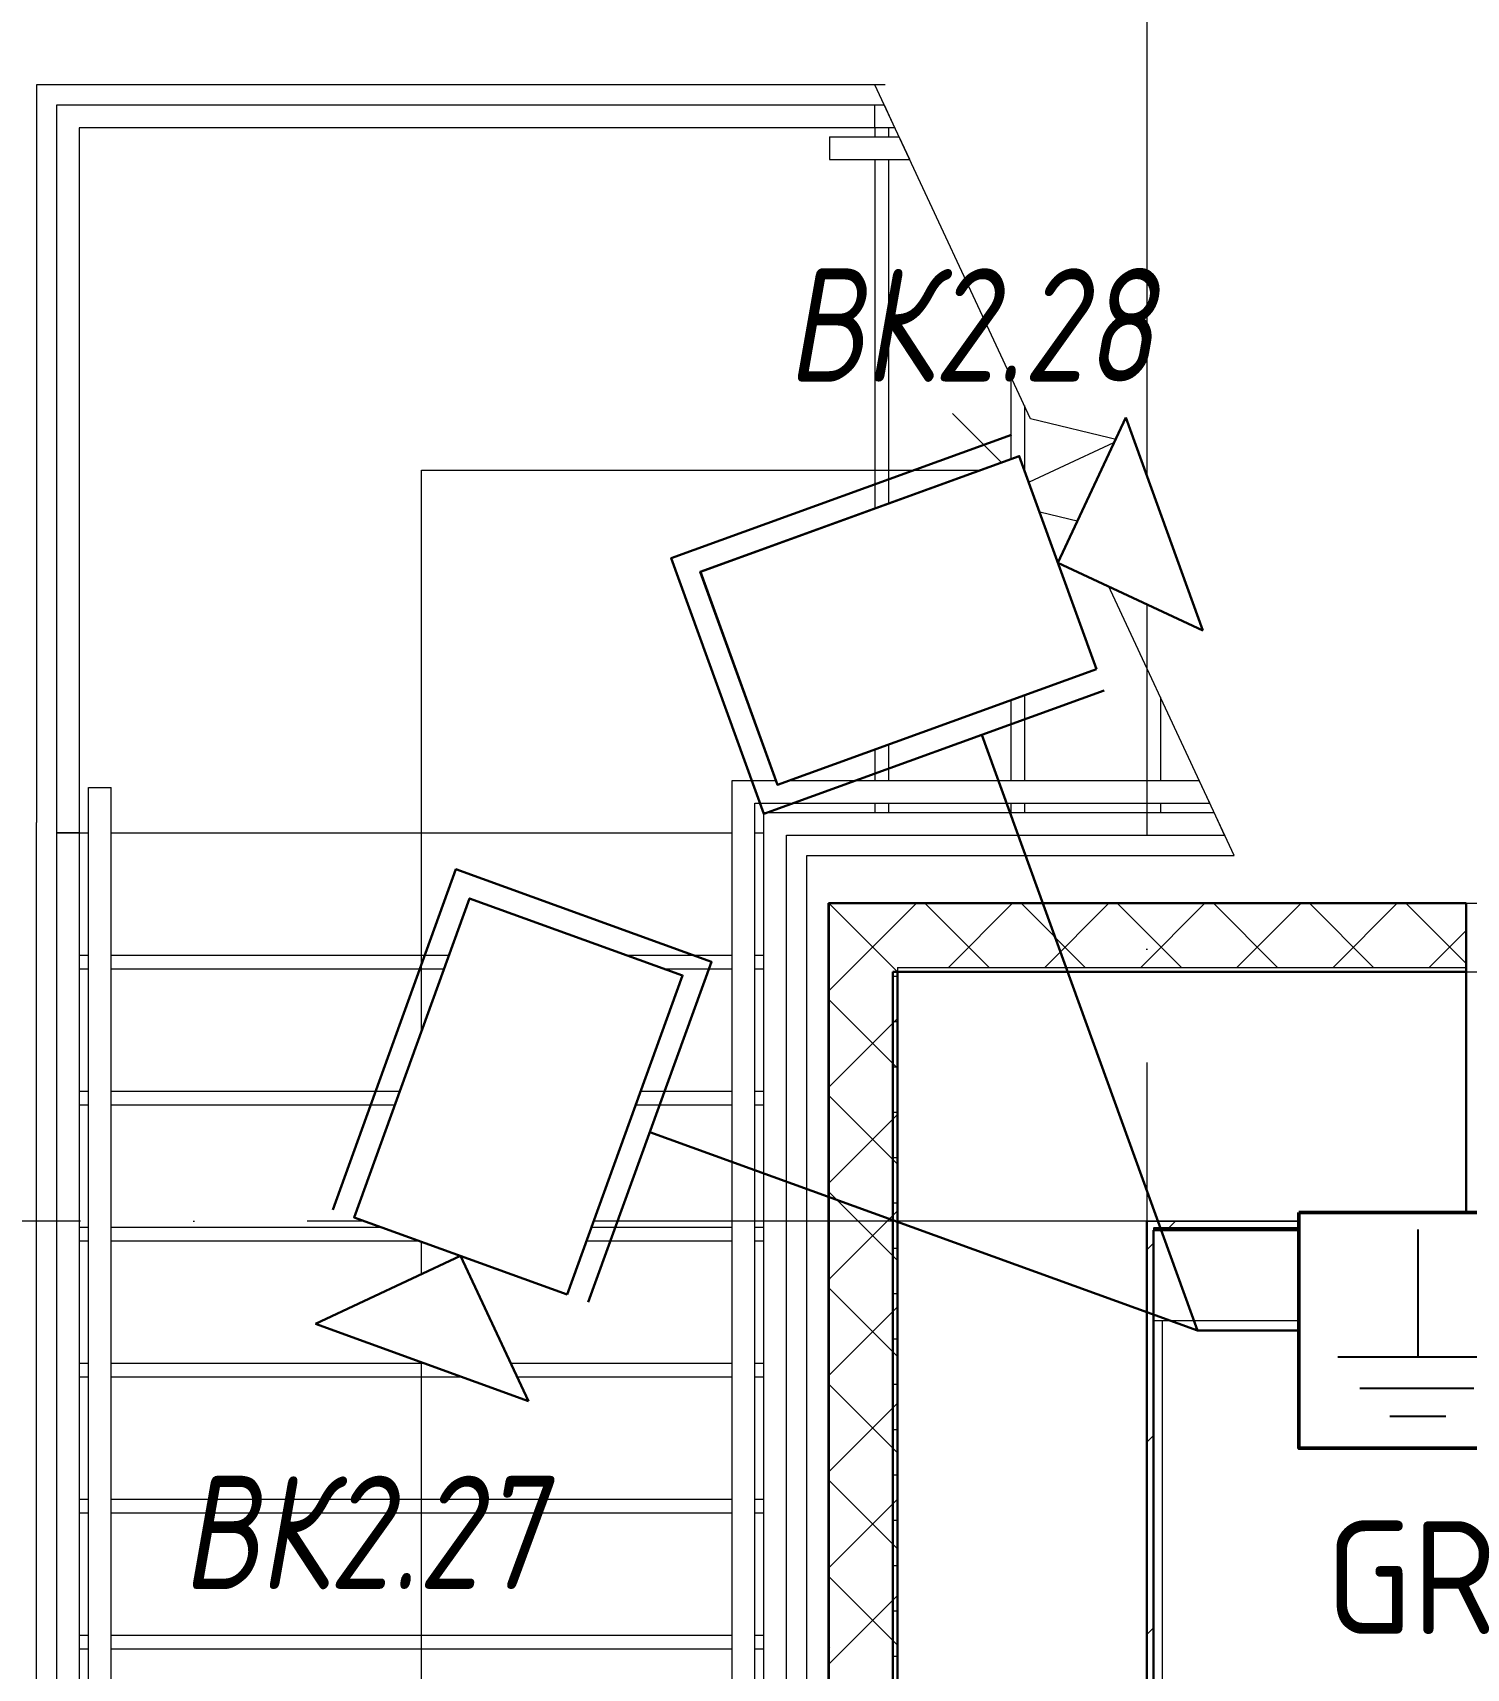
# Model space of a CAD drawing. Header units: millimetres. Extents: x -495897 to 1376592, y -28539 to 470976.
# Drawn here: x -61670 to -58507, y 386269 to 389877 of the extents above; entities that cross this region are included whole.
import ezdxf
from ezdxf.enums import TextEntityAlignment as Align

# ---------------------------------------------------------------- set-up
doc = ezdxf.new("R2010")
doc.units = ezdxf.units.MM
doc.set_wipeout_variables(frame=1)
doc.linetypes.add('ADSK_Линия сетки', pattern=[25, 20, -2.5, 0, -2.5])
for name, color, linetype, lineweight in [('RC-Видеонаблюдение', 5, 'Continuous', 30), ('RC-Линии_связи-Адресные', 5, 'Continuous', 30), ('Лестницы', 252, 'Continuous', 9), ('НО ВН - ВК', 164, 'Continuous', 50), ('Ограждение', 252, 'Continuous', 9), ('Оси', 252, 'Continuous', 9), ('Стены внутренние', 7, 'Continuous', 18), ('Стены наружные', 7, 'Continuous', 18), ('Стены штриховка', 7, 'Continuous', 9), ('Стрелки вверх', 7, 'Continuous', 18)]:
    doc.layers.add(name, color=color, linetype=linetype, lineweight=lineweight)
doc.layers.add('RC-Позиционные_обозначения', color=7, linetype='Continuous')
doc.styles.add('ISOCPEUR', font='isocpeur.ttf', dxfattribs={"width": 0.9, "height": 350})
doc.styles.add('RubezhCAD', font='', dxfattribs={"oblique": 10})
doc.styles.get("Standard").update_dxf_attribs({"font": ''})
doc.styles.get('RubezhCAD').set_extended_font_data('GOST type A')
doc.styles.get('Standard').set_extended_font_data('GOST type B')

# ---------------------------------------------------------------- blocks, each defined once
blk = doc.blocks.new('RC-UGO-CAM-03')
blk.add_attdef('PSTN', text='', height=2.5).set_placement((4.626, 3.284), align=Align.BOTTOM_LEFT)
blk.add_wipeout([(3.743, 0), (6.243, 2.499), (6.243, -2.499)])
blk.add_line((6.243, 2.499), (6.243, -2.499))
blk.add_wipeout([(-3.743, -2.499), (-3.741, 2.497), (3.743, 2.499), (3.743, -2.499)])
for q in [(6.243, 2.499), (6.243, -2.499)]:
    blk.add_line((3.743, 0), q)
blk.add_lwpolyline([(3.743, 2.999), (-4.243, 2.999), (-4.243, -2.999), (3.743, -2.999)])
blk.add_lwpolyline([(3.743, -2.499), (3.743, 2.499), (-3.743, 2.499), (-3.743, -2.499), (3.743, -2.499)], close=True)
blk = doc.blocks.new('1 этаж')
at = {"layer": 'Лестницы', "color": 251, "true_color": 0x636466}
for p, q in [((-60905.8, 29363.3), (-60905.8, 27735.9)), ((-59033.2, 29363.3), (-60905.8, 29363.3)), ((-58712.3, 28626.6), (-59055.8, 29363.3)), ((-59055.8, 29268.3), (-59055.8, 29248.3)), ((-59025.8, 29268.3), (-59025.8, 29248.3)), ((-59055.8, 29198.3), (-59055.8, 27828.3)), ((-59025.8, 29198.3), (-59025.8, 27828.3)), ((-58755.8, 28719.9), (-58755.8, 28468.3)), ((-58725.8, 28655.6), (-58725.8, 28482.3)), ((-58517.8, 28579.3), (-58712.3, 28626.6)), ((-58801.1, 28447.2), (-58517.8, 28579.3)), ((-58606.6, 28400), (-58801.1, 28447.2)), ((-58755.8, 28436.2), (-58755.8, 27828.3)), ((-58725.8, 28428.9), (-58725.8, 27828.3)), ((-58263.1, 27663.3), (-58606.6, 28400)), ((-58455.8, 28076.6), (-58455.8, 27828.3)), ((-58425.8, 28012.2), (-58425.8, 27828.3)), ((-59055.8, 27778.3), (-59055.8, 27758.3)), ((-59025.8, 27778.3), (-59025.8, 27758.3)), ((-58755.8, 27778.3), (-58755.8, 27758.3)), ((-58725.8, 27778.3), (-58725.8, 27758.3)), ((-58455.8, 27778.3), (-58455.8, 27758.3)), ((-58425.8, 27778.3), (-58425.8, 27758.3)), ((-60905.8, 22913.3), (-60905.8, 27735.9)), ((-60811.2, 27713.3), (-60791.2, 27713.3)), ((-60741.2, 27713.3), (-59370.8, 27713.3)), ((-59320.8, 27713.3), (-59300.8, 27713.3)), ((-59205.8, 27663.3), (-59033.2, 27663.3)), ((-59205.8, 22913.3), (-59205.8, 27663.3)), ((-59033.2, 27663.3), (-58263.1, 27663.3)), ((-60811.2, 27443.3), (-60791.2, 27443.3)), ((-60741.2, 27443.3), (-59370.8, 27443.3)), ((-59320.8, 27443.3), (-59300.8, 27443.3)), ((-60811.2, 27413.3), (-60791.2, 27413.3)), ((-60741.2, 27413.3), (-59370.8, 27413.3)), ((-59320.8, 27413.3), (-59300.8, 27413.3)), ((-60811.2, 27143.3), (-60791.2, 27143.3)), ((-60741.2, 27143.3), (-59370.8, 27143.3)), ((-59320.8, 27143.3), (-59300.8, 27143.3)), ((-60811.2, 27113.3), (-60791.2, 27113.3)), ((-60741.2, 27113.3), (-59370.8, 27113.3)), ((-59320.8, 27113.3), (-59300.8, 27113.3)), ((-60811.2, 26843.3), (-60791.2, 26843.3)), ((-60811.2, 26813.3), (-60791.2, 26813.3)), ((-60741.2, 26843.3), (-59370.8, 26843.3)), ((-60741.2, 26813.3), (-59370.8, 26813.3)), ((-59320.8, 26843.3), (-59300.8, 26843.3)), ((-59320.8, 26813.3), (-59300.8, 26813.3)), ((-60811.2, 26543.3), (-60791.2, 26543.3)), ((-60741.2, 26543.3), (-59370.8, 26543.3)), ((-59320.8, 26543.3), (-59300.8, 26543.3)), ((-60811.2, 26513.3), (-60791.2, 26513.3)), ((-60741.2, 26513.3), (-59370.8, 26513.3)), ((-59320.8, 26513.3), (-59300.8, 26513.3)), ((-60811.2, 26243.3), (-60791.2, 26243.3)), ((-60741.2, 26243.3), (-59370.8, 26243.3)), ((-59320.8, 26243.3), (-59300.8, 26243.3)), ((-60811.2, 26213.3), (-60791.2, 26213.3)), ((-60741.2, 26213.3), (-59370.8, 26213.3)), ((-59320.8, 26213.3), (-59300.8, 26213.3)), ((-60811.2, 25943.3), (-60791.2, 25943.3)), ((-60811.2, 25913.3), (-60791.2, 25913.3)), ((-60741.2, 25943.3), (-59370.8, 25943.3)), ((-60741.2, 25913.3), (-59370.8, 25913.3)), ((-59320.8, 25943.3), (-59300.8, 25943.3)), ((-59320.8, 25913.3), (-59300.8, 25913.3))]:
    blk.add_line(p, q, dxfattribs=at)
at = {"layer": 'Ограждение', "color": 251, "true_color": 0x636466}
for p, q in [((-60861.2, 29318.3), (-60861.2, 27713.3)), ((-59055.8, 29318.3), (-60861.2, 29318.3)), ((-59055.8, 29268.3), (-59055.8, 29318.3)), ((-59034.8, 29318.3), (-59055.8, 29318.3)), ((-59011.5, 29268.3), (-59034.8, 29318.3)), ((-59011.5, 29268.3), (-59034.8, 29318.3)), ((-60811.2, 29268.3), (-60811.2, 27713.3)), ((-59055.8, 29268.3), (-60811.2, 29268.3)), ((-59011.5, 29268.3), (-59055.8, 29268.3)), ((-59155.8, 29248.3), (-59155.8, 29198.3)), ((-59155.8, 29248.3), (-59055.8, 29248.3)), ((-59055.8, 29248.3), (-59002.2, 29248.3)), ((-58978.9, 29198.3), (-59002.2, 29248.3)), ((-59155.8, 29198.3), (-59055.8, 29198.3)), ((-59055.8, 29198.3), (-58978.9, 29198.3)), ((-59370.8, 27828.3), (-59220.4, 27828.3)), ((-59370.8, 27677.9), (-59370.8, 27828.3)), ((-59220.4, 27828.3), (-58340, 27828.3)), ((-58316.7, 27778.3), (-58340, 27828.3)), ((-60791.2, 27813.3), (-60741.2, 27813.3)), ((-60791.2, 27413.3), (-60791.2, 27813.3)), ((-60741.2, 27413.3), (-60741.2, 27813.3)), ((-59320.8, 27778.3), (-59220.4, 27778.3)), ((-59320.8, 27677.9), (-59320.8, 27778.3)), ((-59300.8, 27758.3), (-59000.8, 27758.3)), ((-59300.8, 27413.3), (-59300.8, 27758.3)), ((-59220.4, 27778.3), (-58316.7, 27778.3)), ((-59000.8, 27758.3), (-58307.4, 27758.3)), ((-58284.1, 27708.3), (-58307.4, 27758.3)), ((-58284.1, 27708.3), (-58307.4, 27758.3)), ((-60861.2, 27713.3), (-60811.2, 27713.3)), ((-60861.2, 27713.3), (-60861.2, 27413.3)), ((-60811.2, 27713.3), (-60861.2, 27713.3)), ((-60811.2, 27713.3), (-60811.2, 27413.3)), ((-59370.8, 27413.3), (-59370.8, 27677.9)), ((-59320.8, 27413.3), (-59320.8, 27677.9)), ((-59250.8, 27708.3), (-59000.8, 27708.3)), ((-59250.8, 27413.3), (-59250.8, 27708.3)), ((-59000.8, 27708.3), (-58284.1, 27708.3)), ((-60861.2, 27413.3), (-60861.2, 22913.3)), ((-60811.2, 27413.3), (-60811.2, 22913.3)), ((-60791.2, 22913.3), (-60791.2, 27413.3)), ((-60741.2, 22913.3), (-60741.2, 27413.3)), ((-59370.8, 22913.3), (-59370.8, 27413.3)), ((-59320.8, 22913.3), (-59320.8, 27413.3)), ((-59300.8, 22913.3), (-59300.8, 27413.3)), ((-59250.8, 22913.3), (-59250.8, 27413.3)), ((-57750.8, 26856.3), (-56000.8, 26856.3)), ((-54910.8, 26636.3), (-58440.8, 26636.3)), ((-58420.8, 21341.3), (-58420.8, 26636.3))]:
    blk.add_line(p, q, dxfattribs=at)
at = {"layer": 'Оси', "color": 251, "linetype": 'ADSK_Линия сетки', "ltscale": 100, "true_color": 0x636466}
for p, q in [((-58455.8, 32206.9), (-58455.8, 10956.3)), ((-805.8, 26856.3), (-72528.1, 26856.3))]:
    blk.add_line(p, q, dxfattribs=at)
at = {"layer": 'Стены внутренние', "color": 251, "lineweight": 30, "true_color": 0x636466}
for p, q in [((-59157.8, 27558.3), (-59157.8, 14754.3)), ((-57750.8, 27558.3), (-59157.8, 27558.3)), ((-57750.8, 27416.3), (-57750.8, 27558.3)), ((-57750.8, 26856.3), (-57750.8, 27406.3))]:
    blk.add_line(p, q, dxfattribs=at)
at = {"layer": 'Стены внутренние', "color": 251, "linetype": 'Continuous', "lineweight": 9, "true_color": 0x636466}
for p, q in [((-59005.8, 27406.2), (-59155.8, 27556.2)), ((-59005.8, 27515.8), (-58965.4, 27556.3)), ((-58803.7, 27416.3), (-58943.7, 27556.3)), ((-58893.2, 27416.3), (-58753.2, 27556.3)), ((-58591.6, 27416.3), (-58731.6, 27556.3)), ((-58702.8, 27556.3), (-58704, 27558.3)), ((-58681.1, 27416.3), (-58541.1, 27556.3)), ((-58379.4, 27416.3), (-58519.4, 27556.3)), ((-58468.2, 27556.3), (-58469.3, 27558.3)), ((-58469, 27416.3), (-58329, 27556.3)), ((-58167.3, 27416.3), (-58307.3, 27556.3)), ((-58256.8, 27416.3), (-58116.8, 27556.3)), ((-57955.2, 27416.3), (-58095.2, 27556.3)), ((-58044.7, 27416.3), (-57904.7, 27556.3)), ((-57973, 27558.3), (-57974, 27556.5)), ((-57752.8, 27426), (-57883, 27556.3)), ((-57881.6, 27556.3), (-57882.8, 27558.3)), ((-59155.8, 27365.8), (-59005.8, 27515.8)), ((-57832.6, 27416.3), (-57752.8, 27496)), ((-59155.8, 27338.4), (-59157.8, 27334.9)), ((-59005.8, 27194.1), (-59155.8, 27344.1)), ((-59155.8, 27153.7), (-59005.8, 27303.7)), ((-59005.8, 26982), (-59155.8, 27132)), ((-59155.8, 26941.6), (-59005.8, 27091.6)), ((-59155.8, 26918.5), (-59157.8, 26921.9)), ((-59005.8, 26769.8), (-59155.8, 26919.8)), ((-59155.8, 26729.4), (-59005.8, 26879.4)), ((-59155.8, 26728.8), (-59157.8, 26725.3)), ((-59155.8, 26715.3), (-59157.8, 26718.7)), ((-59005.8, 26557.7), (-59155.8, 26707.7)), ((-59155.8, 26517.3), (-59005.8, 26667.3)), ((-59005.8, 26345.6), (-59155.8, 26495.6)), ((-59155.8, 26305.2), (-59005.8, 26455.2)), ((-59005.8, 26133.4), (-59155.8, 26283.4)), ((-59155.8, 26093), (-59005.8, 26243)), ((-59005.8, 25921.3), (-59155.8, 26071.3)), ((-59155.8, 25880.9), (-59005.8, 26030.9)), ((-59155.8, 25916), (-59157.8, 25912.5))]:
    blk.add_line(p, q, dxfattribs=at)
at = {"layer": 'Стены внутренние', "color": 251, "true_color": 0x636466}
for p, q in [((-57750.8, 27558.3), (-56000.8, 27558.3)), ((-57750.8, 27406.3), (-56000.8, 27406.3)), ((-58455.8, 26856.3), (-57750.8, 26856.3))]:
    blk.add_line(p, q, dxfattribs=at)
at = {"layer": 'Стены наружные', "color": 251, "lineweight": 30, "true_color": 0x636466}
for p, q in [((-59015.8, 27406.3), (-57750.8, 27406.3)), ((-59015.8, 27406.3), (-59015.8, 14906.3)), ((-59005.8, 14906.3), (-59005.8, 27406.3)), ((-57750.8, 27406.3), (-57750.8, 27416.3)), ((-58455.8, 26856.3), (-58455.8, 15556.3)), ((-57750.8, 26841.3), (-57750.8, 26856.3)), ((-54910.8, 26841.3), (-58440.8, 26841.3)), ((-58440.8, 21321.3), (-58440.8, 26836.3)), ((-58440.8, 26836.3), (-54910.8, 26836.3))]:
    blk.add_line(p, q, dxfattribs=at)
at = {"layer": 'Стены наружные', "color": 251, "linetype": 'Continuous', "lineweight": 9, "true_color": 0x636466}
for p, q in [((-59005.8, 27396), (-59015.8, 27396)), ((-59005.8, 27296), (-59015.8, 27296)), ((-59005.8, 27196), (-59015.8, 27196)), ((-59005.8, 27096), (-59015.8, 27096)), ((-59005.8, 26996), (-59015.8, 26996)), ((-59005.8, 26896), (-59015.8, 26896)), ((-58407.6, 26841.3), (-58392.6, 26856.3)), ((-57983.3, 26841.3), (-57968.3, 26856.3)), ((-59005.8, 26796), (-59015.8, 26796)), ((-58455.8, 26793), (-58440.8, 26808)), ((-59005.8, 26696), (-59015.8, 26696)), ((-59005.8, 26596), (-59015.8, 26596)), ((-59005.8, 26496), (-59015.8, 26496)), ((-59005.8, 26396), (-59015.8, 26396)), ((-58455.8, 26368.8), (-58440.8, 26383.8)), ((-59005.8, 26296), (-59015.8, 26296)), ((-59005.8, 26196), (-59015.8, 26196)), ((-59005.8, 26096), (-59015.8, 26096)), ((-59005.8, 25996), (-59015.8, 25996)), ((-58455.8, 25944.5), (-58440.8, 25959.5)), ((-59005.8, 25896), (-59015.8, 25896))]:
    blk.add_line(p, q, dxfattribs=at)
at = {"layer": 'Стены наружные', "color": 251, "true_color": 0x636466}
blk.add_line((-57750.8, 26856.3), (-58455.8, 26856.3), dxfattribs=at)
at = {"layer": 'Стены штриховка', "color": 251, "true_color": 0x636466}
for p, q in [((-57752.8, 27556.3), (-59157.8, 27556.3)), ((-59155.8, 14754.3), (-59155.8, 27558.3)), ((-57752.8, 27556.3), (-57752.8, 27416.3)), ((-59005.8, 27416.3), (-57750.8, 27416.3)), ((-59005.8, 27416.3), (-59005.8, 27406.3)), ((-58440.8, 26841.3), (-58440.8, 26836.3))]:
    blk.add_line(p, q, dxfattribs=at)
at = {"layer": 'Стрелки вверх', "color": 251, "true_color": 0x636466}
for p, q in [((-58759.4, 28513.3), (-58884.4, 28638.3)), ((-60055.8, 28513.3), (-59055.8, 28513.3)), ((-60055.8, 27713.3), (-60055.8, 28513.3)), ((-59055.8, 28513.3), (-58759.4, 28513.3)), ((-58759.4, 28513.3), (-58884.4, 28388.3)), ((-60055.8, 27413.3), (-60055.8, 27713.3)), ((-60055.8, 27113.3), (-60055.8, 27413.3)), ((-60055.8, 26813.3), (-60055.8, 27113.3)), ((-60055.8, 26513.3), (-60055.8, 26813.3)), ((-60055.8, 26213.3), (-60055.8, 26513.3)), ((-60055.8, 25913.3), (-60055.8, 26213.3)), ((-60055.8, 25613.3), (-60055.8, 25913.3))]:
    blk.add_line(p, q, dxfattribs=at)
blk = doc.blocks.new('грозозащита')
blk.add_wipeout([(-262.5, 0), (-262.5, 520), (262.5, 520), (262.5, 0)])
at = {"color": 7}
for p, q in [((0, 482.4), (0, 200.9)), ((0, 200.9), (-176.6, 200.9)), ((176.6, 200.9), (0, 200.9)), ((0, 131.6), (-128, 131.6)), ((123.9, 131.6), (0, 131.6)), ((61.9, 69.7), (-61.9, 69.7))]:
    blk.add_line(p, q, dxfattribs=at)
at = {"layer": 'НО ВН - ВК'}
blk.add_line((-262.5, 0), (-262.5, 520), dxfattribs=at)
at = {"layer": 'НО ВН - ВК', "color": 6}
blk.add_lwpolyline([(-262.5, 520), (262.5, 520), (262.5, 0), (-262.5, 0)], close=True, dxfattribs=at)

msp = doc.modelspace()

# ---------------------------------------------------------------- linework, layer by layer
at = {"layer": 'RC-Линии_связи-Адресные'}
msp.add_line((-49573.021, 387014.282), (-59100.155, 387014.282), dxfattribs=at)

# ---------------------------------------------------------------- block references
msp.add_blockref('1 этаж', (-756.474, 360398.765))

# ---------------------------------------------------------------- texts
at = {"color": 0, "lineweight": 30, "insert": (-58629.144, 386469.353), "char_height": 250, "width": 479.75, "attachment_point": 5, "style": 'ISOCPEUR'}
msp.add_mtext('GR', dxfattribs=at)

# ---------------------------------------------------------------- next in the draw order: block references
msp.add_blockref('грозозащита', (-58614.259, 386754.282))
at = {"layer": 'RC-Видеонаблюдение'}
ref = msp.add_blockref('RC-UGO-CAM-03', (-59760.563, 388580.488), dxfattribs=dict(at, xscale=99.99999999999999, yscale=99.99999999999999, zscale=99.99999999999999, rotation=19.90312742298987))
ref.add_attrib('PSTN', 'ВК2.28', (-60006.182, 389107.38), dxfattribs={"layer": 'RC-Позиционные_обозначения', "height": 250, "style": 'RubezhCAD', "oblique": 10})
ref = msp.add_blockref('RC-UGO-CAM-03', (-60599.07, 387530.387), dxfattribs=dict(at, xscale=-99.99999999999999, yscale=99.99999999999999, zscale=99.99999999999999, rotation=70.09687257701061))
ref.add_attrib('PSTN', 'ВК2.27', (-61341.069, 386443.677), dxfattribs={"layer": 'RC-Позиционные_обозначения', "height": 250, "style": 'RubezhCAD', "oblique": 10})

# ---------------------------------------------------------------- next in the draw order: linework, layer by layer
at = {"layer": 'RC-Линии_связи-Адресные'}
for q in [(-59575.923, 388328.352), (-60308.542, 387451.787)]:
    msp.add_line((-59100.155, 387014.282), q, dxfattribs=at)

doc.saveas('drawing.dxf')
